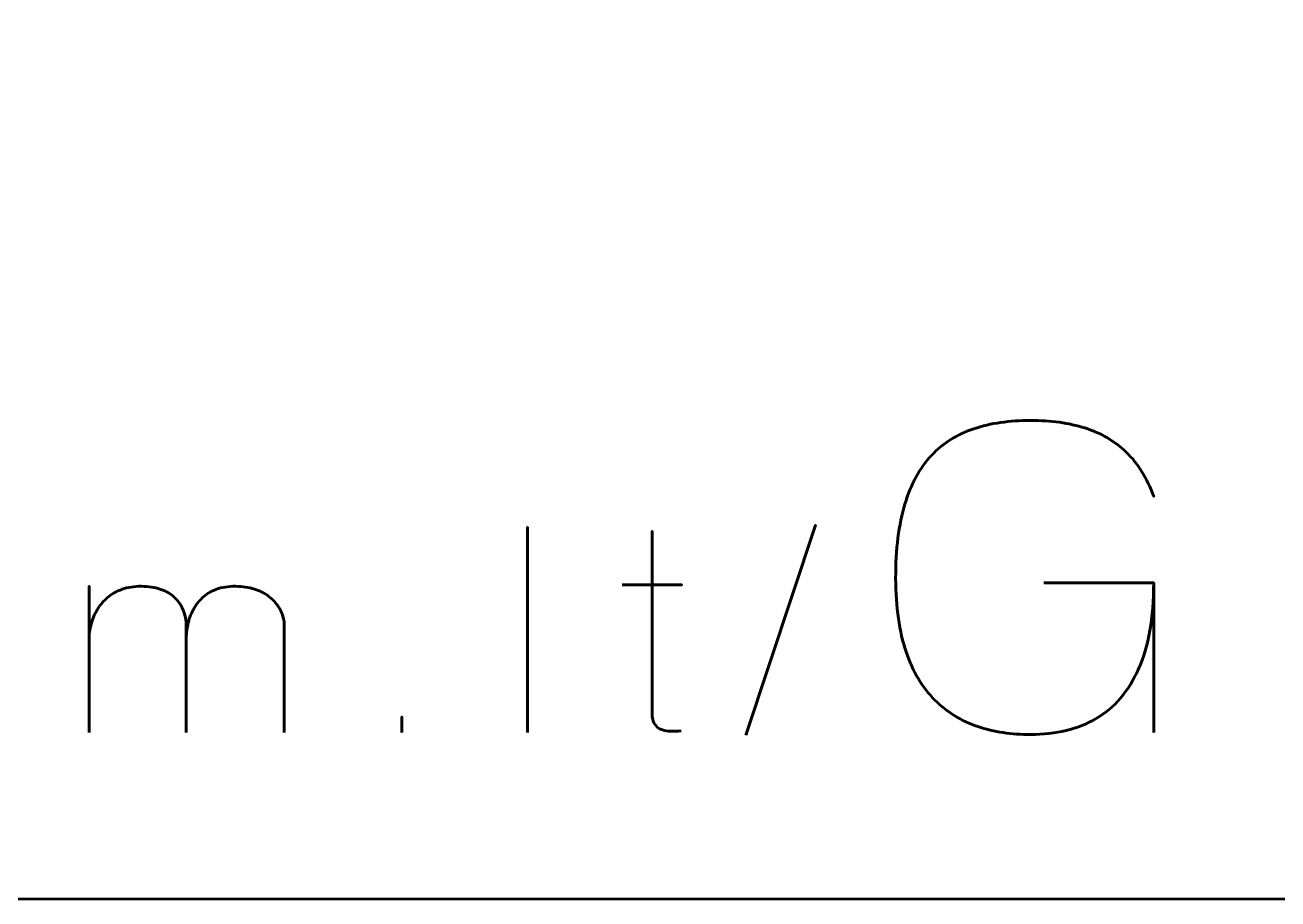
# Model space of a CAD drawing. Header units: centimetres. Extents: x -21 to 0, y -29.7 to 0.
# Drawn here: x -5.264 to -2.781, y -29.7 to -27.968 of the extents above; entities that cross this region are included whole.
import ezdxf

# ---------------------------------------------------------------- set-up
doc = ezdxf.new("R2010")
doc.units = ezdxf.units.CM
doc.header["$MEASUREMENT"] = 0
doc.layers.add('Layer 1', color=7, linetype='Continuous')

msp = doc.modelspace()

# ---------------------------------------------------------------- linework, layer by layer
at = {"layer": 'Layer 1', "color": 22, "lineweight": 53}
msp.add_open_spline([(-21.00003, -29.19995), (-21.00003, -29.19995), (-21.00003, -0.49992), (-21.00003, -0.49992), (-21.00003, -0.49992), (-21.00003, -0.22295), (-20.77694, 0.00004), (-20.49994, 0.00004), (-20.49994, 0.00004), (-20.49994, 0.00004), (-0.50008, 0.00004), (-0.50008, 0.00004), (-0.50008, 0.00004), (-0.22294, 0.00004), (0.00002, -0.22295), (0.00002, -0.49992), (0.00002, -0.49992), (0.00002, -0.49992), (0.00002, -29.19995), (0.00002, -29.19995), (0.00002, -29.19995), (0.00002, -29.47695), (-0.22294, -29.70004), (-0.50008, -29.70004), (-0.50008, -29.70004), (-0.50008, -29.70004), (-20.49994, -29.70004), (-20.49994, -29.70004), (-20.49994, -29.70004), (-20.77694, -29.70004), (-21.00003, -29.47695), (-21.00003, -29.19995)], degree=3, knots=[0, 0, 0, 0, 0.125, 0.125, 0.125, 0.125, 0.25, 0.25, 0.25, 0.25, 0.375, 0.375, 0.375, 0.375, 0.5, 0.5, 0.5, 0.5, 0.625, 0.625, 0.625, 0.625, 0.75, 0.75, 0.75, 0.75, 0.875, 0.875, 0.875, 0.875, 1, 1, 1, 1], dxfattribs=at)
at = {"layer": 'Layer 1', "color": 30, "lineweight": 53}
for points, knots in [([(-3.24499, -29.07359), (-3.24499, -29.07359), (-3.02739, -29.07359), (-3.02739, -29.07359), (-3.02739, -29.07359), (-3.02767, -29.14287), (-3.03755, -29.19974), (-3.05731, -29.24405), (-3.05731, -29.24405), (-3.07706, -29.2885), (-3.105, -29.32124), (-3.14141, -29.34254), (-3.14141, -29.34254), (-3.17782, -29.36371), (-3.221, -29.37429), (-3.27123, -29.37415), (-3.27123, -29.37415), (-3.30891, -29.37429), (-3.3439, -29.36907), (-3.37622, -29.35821), (-3.37622, -29.35821), (-3.40853, -29.34748), (-3.4369, -29.32999), (-3.46117, -29.30586), (-3.46117, -29.30586), (-3.48544, -29.28173), (-3.50449, -29.24983), (-3.51804, -29.21018), (-3.51804, -29.21018), (-3.53158, -29.17053), (-3.5385, -29.12185), (-3.53878, -29.06427), (-3.53878, -29.06427), (-3.53864, -29.00642), (-3.53257, -28.95759), (-3.52058, -28.91752), (-3.52058, -28.91752), (-3.50844, -28.87758), (-3.49094, -28.84541), (-3.4678, -28.821), (-3.4678, -28.821), (-3.4448, -28.79672), (-3.41672, -28.77909), (-3.3837, -28.76808), (-3.3837, -28.76808), (-3.35068, -28.75707), (-3.31328, -28.75171), (-3.27123, -28.75185), (-3.27123, -28.75185), (-3.2313, -28.75171), (-3.19545, -28.75665), (-3.16356, -28.76667), (-3.16356, -28.76667), (-3.13167, -28.77669), (-3.1043, -28.79277), (-3.08144, -28.81493), (-3.08144, -28.81493), (-3.05844, -28.83708), (-3.04051, -28.86629), (-3.02739, -28.90256), (-3.02739, -28.90256), (-3.04051, -28.86629), (-3.05844, -28.83708), (-3.08144, -28.81493), (-3.08144, -28.81493), (-3.1043, -28.79277), (-3.13167, -28.77669), (-3.16356, -28.76667), (-3.16356, -28.76667), (-3.19545, -28.75665), (-3.2313, -28.75171), (-3.27123, -28.75185), (-3.27123, -28.75185), (-3.31328, -28.75171), (-3.35068, -28.75707), (-3.3837, -28.76808), (-3.3837, -28.76808), (-3.41672, -28.77909), (-3.4448, -28.79672), (-3.4678, -28.821), (-3.4678, -28.821), (-3.49094, -28.84541), (-3.50844, -28.87758), (-3.52058, -28.91752), (-3.52058, -28.91752), (-3.53257, -28.95759), (-3.53864, -29.00642), (-3.53878, -29.06427), (-3.53878, -29.06427), (-3.5385, -29.12185), (-3.53158, -29.17053), (-3.51804, -29.21018), (-3.51804, -29.21018), (-3.50449, -29.24983), (-3.48544, -29.28173), (-3.46117, -29.30586), (-3.46117, -29.30586), (-3.4369, -29.32999), (-3.40853, -29.34748), (-3.37622, -29.35821), (-3.37622, -29.35821), (-3.3439, -29.36907), (-3.30891, -29.37429), (-3.27123, -29.37415), (-3.27123, -29.37415), (-3.221, -29.37429), (-3.17782, -29.36371), (-3.14141, -29.34254), (-3.14141, -29.34254), (-3.105, -29.32124), (-3.07706, -29.2885), (-3.05731, -29.24405), (-3.05731, -29.24405), (-3.03755, -29.19974), (-3.02767, -29.14287), (-3.02739, -29.07359), (-3.02739, -29.07359), (-3.02739, -29.07359), (-3.24499, -29.07359), (-3.24499, -29.07359)], [0, 0, 0, 0, 0.0333333, 0.0333333, 0.0333333, 0.0333333, 0.0666667, 0.0666667, 0.0666667, 0.0666667, 0.1, 0.1, 0.1, 0.1, 0.1333333, 0.1333333, 0.1333333, 0.1333333, 0.1666667, 0.1666667, 0.1666667, 0.1666667, 0.2, 0.2, 0.2, 0.2, 0.2333333, 0.2333333, 0.2333333, 0.2333333, 0.2666667, 0.2666667, 0.2666667, 0.2666667, 0.3, 0.3, 0.3, 0.3, 0.3333333, 0.3333333, 0.3333333, 0.3333333, 0.3666667, 0.3666667, 0.3666667, 0.3666667, 0.4, 0.4, 0.4, 0.4, 0.4333333, 0.4333333, 0.4333333, 0.4333333, 0.4666667, 0.4666667, 0.4666667, 0.4666667, 0.5, 0.5, 0.5, 0.5, 0.5333333, 0.5333333, 0.5333333, 0.5333333, 0.5666667, 0.5666667, 0.5666667, 0.5666667, 0.6, 0.6, 0.6, 0.6, 0.6333333, 0.6333333, 0.6333333, 0.6333333, 0.6666667, 0.6666667, 0.6666667, 0.6666667, 0.7, 0.7, 0.7, 0.7, 0.7333333, 0.7333333, 0.7333333, 0.7333333, 0.7666667, 0.7666667, 0.7666667, 0.7666667, 0.8, 0.8, 0.8, 0.8, 0.8333333, 0.8333333, 0.8333333, 0.8333333, 0.8666667, 0.8666667, 0.8666667, 0.8666667, 0.9, 0.9, 0.9, 0.9, 0.9333333, 0.9333333, 0.9333333, 0.9333333, 0.9666667, 0.9666667, 0.9666667, 0.9666667, 1, 1, 1, 1]), ([(-4.26861, -29.36992), (-4.26861, -29.36992), (-4.26861, -28.96296), (-4.26861, -28.96296), (-4.26861, -28.96296), (-4.26861, -28.96296), (-4.26861, -29.36992), (-4.26861, -29.36992)], [0, 0, 0, 0, 0.5, 0.5, 0.5, 0.5, 1, 1, 1, 1]), ([(-3.96381, -29.3671), (-3.97077, -29.36766), (-3.97773, -29.36785), (-3.98451, -29.36766), (-3.98451, -29.36766), (-3.99128, -29.36747), (-3.9974, -29.36644), (-4.00295, -29.36437), (-4.00295, -29.36437), (-4.0085, -29.36239), (-4.01292, -29.35882), (-4.0163, -29.35374), (-4.0163, -29.35374), (-4.0196, -29.34866), (-4.02129, -29.34142), (-4.02138, -29.3321), (-4.02138, -29.3321), (-4.02138, -29.32768), (-4.02138, -29.32016), (-4.02138, -29.30962), (-4.02138, -29.30962), (-4.02138, -29.29899), (-4.02138, -29.28619), (-4.02138, -29.27105), (-4.02138, -29.27105), (-4.02138, -29.2559), (-4.02138, -29.23935), (-4.02138, -29.22138), (-4.02138, -29.22138), (-4.02138, -29.20341), (-4.02138, -29.18488), (-4.02138, -29.16569), (-4.02138, -29.16569), (-4.02138, -29.1465), (-4.02138, -29.12759), (-4.02138, -29.10887), (-4.02138, -29.10887), (-4.02138, -29.09015), (-4.02138, -29.07255), (-4.02138, -29.056), (-4.02138, -29.056), (-4.02138, -29.03944), (-4.02138, -29.02476), (-4.02138, -29.01207), (-4.02138, -29.01207), (-4.02138, -28.99927), (-4.02138, -28.9893), (-4.02138, -28.98196), (-4.02138, -28.98196), (-4.02138, -28.97472), (-4.02138, -28.97095), (-4.02138, -28.97086), (-4.02138, -28.97086), (-4.02138, -28.97095), (-4.02138, -28.97472), (-4.02138, -28.98196), (-4.02138, -28.98196), (-4.02138, -28.9893), (-4.02138, -28.99927), (-4.02138, -29.01207), (-4.02138, -29.01207), (-4.02138, -29.02476), (-4.02138, -29.03944), (-4.02138, -29.056), (-4.02138, -29.056), (-4.02138, -29.07255), (-4.02138, -29.09015), (-4.02138, -29.10887), (-4.02138, -29.10887), (-4.02138, -29.12759), (-4.02138, -29.1465), (-4.02138, -29.16569), (-4.02138, -29.16569), (-4.02138, -29.18488), (-4.02138, -29.20341), (-4.02138, -29.22138), (-4.02138, -29.22138), (-4.02138, -29.23935), (-4.02138, -29.2559), (-4.02138, -29.27105), (-4.02138, -29.27105), (-4.02138, -29.28619), (-4.02138, -29.29899), (-4.02138, -29.30962), (-4.02138, -29.30962), (-4.02138, -29.32016), (-4.02138, -29.32768), (-4.02138, -29.3321), (-4.02138, -29.3321), (-4.02129, -29.34142), (-4.0196, -29.34866), (-4.0163, -29.35374), (-4.0163, -29.35374), (-4.01292, -29.35882), (-4.0085, -29.36239), (-4.00295, -29.36437), (-4.00295, -29.36437), (-3.9974, -29.36644), (-3.99128, -29.36747), (-3.98451, -29.36766), (-3.98451, -29.36766), (-3.97773, -29.36785), (-3.97077, -29.36766), (-3.96381, -29.3671)], [0, 0, 0, 0, 0.0384615, 0.0384615, 0.0384615, 0.0384615, 0.0769231, 0.0769231, 0.0769231, 0.0769231, 0.1153846, 0.1153846, 0.1153846, 0.1153846, 0.1538462, 0.1538462, 0.1538462, 0.1538462, 0.1923077, 0.1923077, 0.1923077, 0.1923077, 0.2307692, 0.2307692, 0.2307692, 0.2307692, 0.2692308, 0.2692308, 0.2692308, 0.2692308, 0.3076923, 0.3076923, 0.3076923, 0.3076923, 0.3461538, 0.3461538, 0.3461538, 0.3461538, 0.3846154, 0.3846154, 0.3846154, 0.3846154, 0.4230769, 0.4230769, 0.4230769, 0.4230769, 0.4615385, 0.4615385, 0.4615385, 0.4615385, 0.5, 0.5, 0.5, 0.5, 0.5384615, 0.5384615, 0.5384615, 0.5384615, 0.5769231, 0.5769231, 0.5769231, 0.5769231, 0.6153846, 0.6153846, 0.6153846, 0.6153846, 0.6538462, 0.6538462, 0.6538462, 0.6538462, 0.6923077, 0.6923077, 0.6923077, 0.6923077, 0.7307692, 0.7307692, 0.7307692, 0.7307692, 0.7692308, 0.7692308, 0.7692308, 0.7692308, 0.8076923, 0.8076923, 0.8076923, 0.8076923, 0.8461538, 0.8461538, 0.8461538, 0.8461538, 0.8846154, 0.8846154, 0.8846154, 0.8846154, 0.9230769, 0.9230769, 0.9230769, 0.9230769, 0.9615385, 0.9615385, 0.9615385, 0.9615385, 1, 1, 1, 1]), ([(-3.83568, -29.37556), (-3.83568, -29.37556), (-3.69739, -28.95901), (-3.69739, -28.95901), (-3.69739, -28.95901), (-3.69739, -28.95901), (-3.83568, -29.37556), (-3.83568, -29.37556)], [0, 0, 0, 0, 0.5, 0.5, 0.5, 0.5, 1, 1, 1, 1]), ([(-3.02739, -29.36992), (-3.02739, -29.36992), (-3.02739, -29.07359), (-3.02739, -29.07359), (-3.02739, -29.07359), (-3.02739, -29.07359), (-3.02739, -29.36992), (-3.02739, -29.36992)], [0, 0, 0, 0, 0.5, 0.5, 0.5, 0.5, 1, 1, 1, 1]), ([(-4.94482, -29.36992), (-4.94482, -29.36983), (-4.94482, -29.3671), (-4.94482, -29.36174), (-4.94482, -29.36174), (-4.94482, -29.35647), (-4.94482, -29.34922), (-4.94482, -29.3401), (-4.94482, -29.3401), (-4.94482, -29.33088), (-4.94482, -29.32053), (-4.94482, -29.30887), (-4.94482, -29.30887), (-4.94482, -29.2973), (-4.94482, -29.28516), (-4.94482, -29.27237), (-4.94482, -29.27237), (-4.94482, -29.25967), (-4.94482, -29.24715), (-4.94482, -29.23474), (-4.94482, -29.23474), (-4.94482, -29.22232), (-4.94482, -29.21065), (-4.94482, -29.19993), (-4.94482, -29.19993), (-4.94482, -29.18911), (-4.94482, -29.17989), (-4.94482, -29.17208), (-4.94482, -29.17208), (-4.94482, -29.16437), (-4.94482, -29.15882), (-4.94482, -29.15543), (-4.94482, -29.15543), (-4.94472, -29.15016), (-4.94557, -29.14424), (-4.94717, -29.13775), (-4.94717, -29.13775), (-4.94877, -29.13116), (-4.9515, -29.12458), (-4.95535, -29.11799), (-4.95535, -29.11799), (-4.95921, -29.11131), (-4.96457, -29.1052), (-4.97125, -29.09955), (-4.97125, -29.09955), (-4.97802, -29.09391), (-4.98649, -29.08939), (-4.99665, -29.08591), (-4.99665, -29.08591), (-5.00691, -29.08243), (-5.01913, -29.08055), (-5.03343, -29.08036), (-5.03343, -29.08036), (-5.04773, -29.08036), (-5.06053, -29.08234), (-5.07172, -29.08629), (-5.07172, -29.08629), (-5.08301, -29.09033), (-5.0927, -29.09588), (-5.10098, -29.10294), (-5.10098, -29.10294), (-5.10916, -29.11), (-5.11603, -29.11809), (-5.12139, -29.1273), (-5.12139, -29.1273), (-5.12675, -29.13643), (-5.13071, -29.14612), (-5.13334, -29.15647), (-5.13334, -29.15647), (-5.13597, -29.16672), (-5.13729, -29.17716), (-5.13729, -29.18761), (-5.13729, -29.18761), (-5.13729, -29.17716), (-5.13597, -29.16672), (-5.13334, -29.15647), (-5.13334, -29.15647), (-5.13071, -29.14612), (-5.12675, -29.13643), (-5.12139, -29.1273), (-5.12139, -29.1273), (-5.11603, -29.11809), (-5.10916, -29.11), (-5.10098, -29.10294), (-5.10098, -29.10294), (-5.0927, -29.09588), (-5.08301, -29.09033), (-5.07172, -29.08629), (-5.07172, -29.08629), (-5.06053, -29.08234), (-5.04773, -29.08036), (-5.03343, -29.08036), (-5.03343, -29.08036), (-5.01913, -29.08055), (-5.00691, -29.08243), (-4.99665, -29.08591), (-4.99665, -29.08591), (-4.98649, -29.08939), (-4.97802, -29.09391), (-4.97125, -29.09955), (-4.97125, -29.09955), (-4.96457, -29.1052), (-4.95921, -29.11131), (-4.95535, -29.11799), (-4.95535, -29.11799), (-4.9515, -29.12458), (-4.94877, -29.13116), (-4.94717, -29.13775), (-4.94717, -29.13775), (-4.94557, -29.14424), (-4.94472, -29.15016), (-4.94482, -29.15543), (-4.94482, -29.15543), (-4.94482, -29.15882), (-4.94482, -29.16437), (-4.94482, -29.17208), (-4.94482, -29.17208), (-4.94482, -29.17989), (-4.94482, -29.18911), (-4.94482, -29.19993), (-4.94482, -29.19993), (-4.94482, -29.21065), (-4.94482, -29.22232), (-4.94482, -29.23474), (-4.94482, -29.23474), (-4.94482, -29.24715), (-4.94482, -29.25967), (-4.94482, -29.27237), (-4.94482, -29.27237), (-4.94482, -29.28516), (-4.94482, -29.2973), (-4.94482, -29.30887), (-4.94482, -29.30887), (-4.94482, -29.32053), (-4.94482, -29.33088), (-4.94482, -29.3401), (-4.94482, -29.3401), (-4.94482, -29.34922), (-4.94482, -29.35647), (-4.94482, -29.36174), (-4.94482, -29.36174), (-4.94482, -29.3671), (-4.94482, -29.36983), (-4.94482, -29.36992)], [0, 0, 0, 0, 0.0277778, 0.0277778, 0.0277778, 0.0277778, 0.0555556, 0.0555556, 0.0555556, 0.0555556, 0.0833333, 0.0833333, 0.0833333, 0.0833333, 0.1111111, 0.1111111, 0.1111111, 0.1111111, 0.1388889, 0.1388889, 0.1388889, 0.1388889, 0.1666667, 0.1666667, 0.1666667, 0.1666667, 0.1944444, 0.1944444, 0.1944444, 0.1944444, 0.2222222, 0.2222222, 0.2222222, 0.2222222, 0.25, 0.25, 0.25, 0.25, 0.2777778, 0.2777778, 0.2777778, 0.2777778, 0.3055556, 0.3055556, 0.3055556, 0.3055556, 0.3333333, 0.3333333, 0.3333333, 0.3333333, 0.3611111, 0.3611111, 0.3611111, 0.3611111, 0.3888889, 0.3888889, 0.3888889, 0.3888889, 0.4166667, 0.4166667, 0.4166667, 0.4166667, 0.4444444, 0.4444444, 0.4444444, 0.4444444, 0.4722222, 0.4722222, 0.4722222, 0.4722222, 0.5, 0.5, 0.5, 0.5, 0.5277778, 0.5277778, 0.5277778, 0.5277778, 0.5555556, 0.5555556, 0.5555556, 0.5555556, 0.5833333, 0.5833333, 0.5833333, 0.5833333, 0.6111111, 0.6111111, 0.6111111, 0.6111111, 0.6388889, 0.6388889, 0.6388889, 0.6388889, 0.6666667, 0.6666667, 0.6666667, 0.6666667, 0.6944444, 0.6944444, 0.6944444, 0.6944444, 0.7222222, 0.7222222, 0.7222222, 0.7222222, 0.75, 0.75, 0.75, 0.75, 0.7777778, 0.7777778, 0.7777778, 0.7777778, 0.8055556, 0.8055556, 0.8055556, 0.8055556, 0.8333333, 0.8333333, 0.8333333, 0.8333333, 0.8611111, 0.8611111, 0.8611111, 0.8611111, 0.8888889, 0.8888889, 0.8888889, 0.8888889, 0.9166667, 0.9166667, 0.9166667, 0.9166667, 0.9444444, 0.9444444, 0.9444444, 0.9444444, 0.9722222, 0.9722222, 0.9722222, 0.9722222, 1, 1, 1, 1]), ([(-5.13729, -29.36992), (-5.13729, -29.36992), (-5.13729, -29.08036), (-5.13729, -29.08036), (-5.13729, -29.08036), (-5.13729, -29.08036), (-5.13729, -29.36992), (-5.13729, -29.36992)], [0, 0, 0, 0, 0.5, 0.5, 0.5, 0.5, 1, 1, 1, 1]), ([(-4.75065, -29.36992), (-4.75065, -29.36983), (-4.75065, -29.3671), (-4.75065, -29.36174), (-4.75065, -29.36174), (-4.75065, -29.35647), (-4.75065, -29.34922), (-4.75065, -29.3401), (-4.75065, -29.3401), (-4.75065, -29.33088), (-4.75065, -29.32053), (-4.75065, -29.30887), (-4.75065, -29.30887), (-4.75065, -29.2973), (-4.75065, -29.28516), (-4.75065, -29.27237), (-4.75065, -29.27237), (-4.75065, -29.25967), (-4.75065, -29.24715), (-4.75065, -29.23474), (-4.75065, -29.23474), (-4.75065, -29.22232), (-4.75065, -29.21065), (-4.75065, -29.19993), (-4.75065, -29.19993), (-4.75065, -29.18911), (-4.75065, -29.17989), (-4.75065, -29.17208), (-4.75065, -29.17208), (-4.75065, -29.16437), (-4.75065, -29.15882), (-4.75065, -29.15543), (-4.75065, -29.15543), (-4.75065, -29.15016), (-4.75168, -29.14424), (-4.75385, -29.13775), (-4.75385, -29.13775), (-4.75592, -29.13116), (-4.7593, -29.12458), (-4.76401, -29.11799), (-4.76401, -29.11799), (-4.76862, -29.11131), (-4.77473, -29.1052), (-4.78226, -29.09955), (-4.78226, -29.09955), (-4.78978, -29.09391), (-4.79891, -29.08939), (-4.80963, -29.08591), (-4.80963, -29.08591), (-4.82036, -29.08243), (-4.83287, -29.08055), (-4.84717, -29.08036), (-4.84717, -29.08036), (-4.86147, -29.08036), (-4.87407, -29.08234), (-4.88489, -29.08629), (-4.88489, -29.08629), (-4.89562, -29.09033), (-4.90484, -29.09588), (-4.91255, -29.10294), (-4.91255, -29.10294), (-4.92017, -29.11), (-4.92628, -29.11809), (-4.93108, -29.1273), (-4.93108, -29.1273), (-4.93588, -29.13643), (-4.93936, -29.14612), (-4.94152, -29.15647), (-4.94152, -29.15647), (-4.94378, -29.16672), (-4.94482, -29.17716), (-4.94482, -29.18761), (-4.94482, -29.18761), (-4.94482, -29.17716), (-4.94378, -29.16672), (-4.94152, -29.15647), (-4.94152, -29.15647), (-4.93936, -29.14612), (-4.93588, -29.13643), (-4.93108, -29.1273), (-4.93108, -29.1273), (-4.92628, -29.11809), (-4.92017, -29.11), (-4.91255, -29.10294), (-4.91255, -29.10294), (-4.90484, -29.09588), (-4.89562, -29.09033), (-4.88489, -29.08629), (-4.88489, -29.08629), (-4.87407, -29.08234), (-4.86147, -29.08036), (-4.84717, -29.08036), (-4.84717, -29.08036), (-4.83287, -29.08055), (-4.82036, -29.08243), (-4.80963, -29.08591), (-4.80963, -29.08591), (-4.79891, -29.08939), (-4.78978, -29.09391), (-4.78226, -29.09955), (-4.78226, -29.09955), (-4.77473, -29.1052), (-4.76862, -29.11131), (-4.76401, -29.11799), (-4.76401, -29.11799), (-4.7593, -29.12458), (-4.75592, -29.13116), (-4.75385, -29.13775), (-4.75385, -29.13775), (-4.75168, -29.14424), (-4.75065, -29.15016), (-4.75065, -29.15543), (-4.75065, -29.15543), (-4.75065, -29.15882), (-4.75065, -29.16437), (-4.75065, -29.17208), (-4.75065, -29.17208), (-4.75065, -29.17989), (-4.75065, -29.18911), (-4.75065, -29.19993), (-4.75065, -29.19993), (-4.75065, -29.21065), (-4.75065, -29.22232), (-4.75065, -29.23474), (-4.75065, -29.23474), (-4.75065, -29.24715), (-4.75065, -29.25967), (-4.75065, -29.27237), (-4.75065, -29.27237), (-4.75065, -29.28516), (-4.75065, -29.2973), (-4.75065, -29.30887), (-4.75065, -29.30887), (-4.75065, -29.32053), (-4.75065, -29.33088), (-4.75065, -29.3401), (-4.75065, -29.3401), (-4.75065, -29.34922), (-4.75065, -29.35647), (-4.75065, -29.36174), (-4.75065, -29.36174), (-4.75065, -29.3671), (-4.75065, -29.36983), (-4.75065, -29.36992)], [0, 0, 0, 0, 0.0277778, 0.0277778, 0.0277778, 0.0277778, 0.0555556, 0.0555556, 0.0555556, 0.0555556, 0.0833333, 0.0833333, 0.0833333, 0.0833333, 0.1111111, 0.1111111, 0.1111111, 0.1111111, 0.1388889, 0.1388889, 0.1388889, 0.1388889, 0.1666667, 0.1666667, 0.1666667, 0.1666667, 0.1944444, 0.1944444, 0.1944444, 0.1944444, 0.2222222, 0.2222222, 0.2222222, 0.2222222, 0.25, 0.25, 0.25, 0.25, 0.2777778, 0.2777778, 0.2777778, 0.2777778, 0.3055556, 0.3055556, 0.3055556, 0.3055556, 0.3333333, 0.3333333, 0.3333333, 0.3333333, 0.3611111, 0.3611111, 0.3611111, 0.3611111, 0.3888889, 0.3888889, 0.3888889, 0.3888889, 0.4166667, 0.4166667, 0.4166667, 0.4166667, 0.4444444, 0.4444444, 0.4444444, 0.4444444, 0.4722222, 0.4722222, 0.4722222, 0.4722222, 0.5, 0.5, 0.5, 0.5, 0.5277778, 0.5277778, 0.5277778, 0.5277778, 0.5555556, 0.5555556, 0.5555556, 0.5555556, 0.5833333, 0.5833333, 0.5833333, 0.5833333, 0.6111111, 0.6111111, 0.6111111, 0.6111111, 0.6388889, 0.6388889, 0.6388889, 0.6388889, 0.6666667, 0.6666667, 0.6666667, 0.6666667, 0.6944444, 0.6944444, 0.6944444, 0.6944444, 0.7222222, 0.7222222, 0.7222222, 0.7222222, 0.75, 0.75, 0.75, 0.75, 0.7777778, 0.7777778, 0.7777778, 0.7777778, 0.8055556, 0.8055556, 0.8055556, 0.8055556, 0.8333333, 0.8333333, 0.8333333, 0.8333333, 0.8611111, 0.8611111, 0.8611111, 0.8611111, 0.8888889, 0.8888889, 0.8888889, 0.8888889, 0.9166667, 0.9166667, 0.9166667, 0.9166667, 0.9444444, 0.9444444, 0.9444444, 0.9444444, 0.9722222, 0.9722222, 0.9722222, 0.9722222, 1, 1, 1, 1]), ([(-4.08065, -29.07754), (-4.08065, -29.07754), (-3.96268, -29.07754), (-3.96268, -29.07754), (-3.96268, -29.07754), (-3.96268, -29.07754), (-4.08065, -29.07754), (-4.08065, -29.07754)], [0, 0, 0, 0, 0.5, 0.5, 0.5, 0.5, 1, 1, 1, 1]), ([(-4.51753, -29.36992), (-4.51753, -29.36992), (-4.51753, -29.33888), (-4.51753, -29.33888), (-4.51753, -29.33888), (-4.51753, -29.33888), (-4.51753, -29.36992), (-4.51753, -29.36992)], [0, 0, 0, 0, 0.5, 0.5, 0.5, 0.5, 1, 1, 1, 1])]:
    msp.add_open_spline(points, degree=3, knots=knots, dxfattribs=at)

doc.saveas('drawing.dxf')
